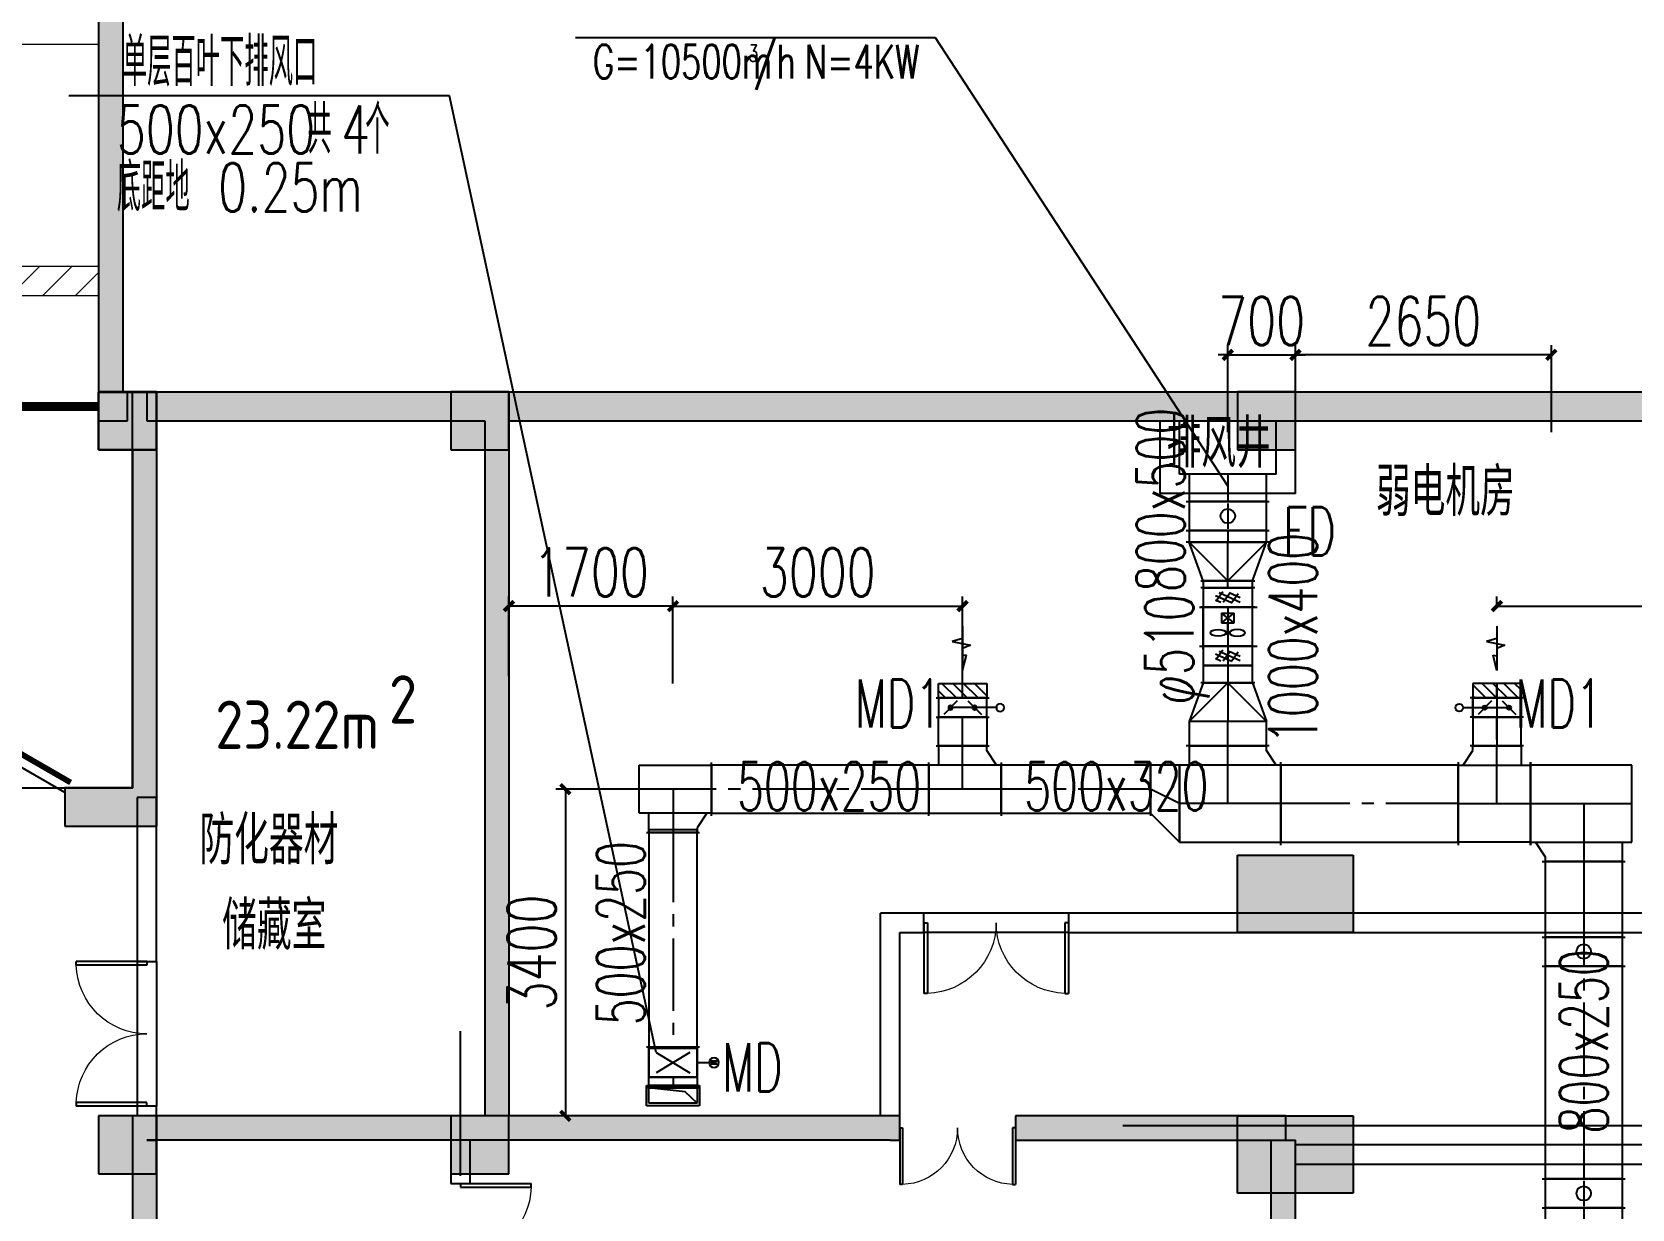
# Model space of a CAD drawing. Extents: x -70335 to 1144202, y 0 to 1100440.
# Drawn here: x 294651 to 311230, y 1000392 to 1012586 of the extents above; entities that cross this region are included whole.
import ezdxf
from ezdxf.enums import TextEntityAlignment as Align

# ---------------------------------------------------------------- set-up
doc = ezdxf.new("R2010")
doc.units = 0
doc.header["$LTSCALE"] = 1000
doc.linetypes.add('CENTER2', pattern=[1.125, 0.75, -0.125, 0.125, -0.125])
doc.linetypes.add('DASH', pattern=[0.35, 0.25, -0.1])
for name, color, linetype in [('1-标注', 2, 'Continuous'), ('2-房间名称', 7, 'Continuous'), ('3-建筑', 7, 'Continuous'), ('3-淡显', 8, 'Continuous'), ('DUCT-加压送风中心线', 5, 'CENTER2'), ('DUCT-加压送风法兰', 2, 'Continuous'), ('DUCT-加压送风管', 1, 'Continuous'), ('DUCT-加压送风管立管', 1, 'Continuous'), ('DUCT-加压送风管端线', 2, 'Continuous'), ('DUCT-加压送风阀门', 7, 'Continuous'), ('DUCT-排烟中心线', 5, 'CENTER2'), ('DUCT-排烟标注', 3, 'Continuous'), ('DUCT-排烟法兰', 4, 'Continuous'), ('DUCT-排烟管', 1, 'Continuous'), ('DUCT-排烟管端线', 4, 'Continuous'), ('DUCT-排烟阀门', 7, 'Continuous'), ('PUB_HATCH', 8, 'Continuous'), ('公用-影线', 8, 'Continuous'), ('建筑-墙体', 2, 'Continuous'), ('建筑-柱子', 2, 'Continuous'), ('暖-风口', 2, 'Continuous'), ('标注-', 4, 'Continuous'), ('风管阀件', 7, 'Continuous')]:
    doc.layers.add(name, color=color, linetype=linetype)
doc.layers.add('3-深度淡显', color=252, linetype='Continuous', lineweight=0)
doc.layers.add('阀门标注', color=6, linetype='Continuous', lineweight=0)
doc.styles.get("Standard").update_dxf_attribs({"font": 'gbenor.shx', "bigfont": 'gbcbig.shx'})
doc.styles.add('XP-BZ', font='simplex.shx', dxfattribs={"width": 0.65, "bigfont": 'gbcbig.shx'})
doc.styles.add('设备标注', font='simplex.shx', dxfattribs={"width": 0.7, "bigfont": 'gbcbig.shx'})
doc.dimstyles.new('sm150', dxfattribs={"dimtxt": 500, "dimasz": 100, "dimexe": 100, "dimexo": 75, "dimgap": 100, "dimtad": 1, "dimdec": 0, "dimrnd": 10, "dimzin": 0, "dimdsep": 46, "dimtxsty": '设备标注', "dimblk": 'ARCHTICK', "dimcen": 0.09, "dimclrd": 4, "dimclre": 4, "dimclrt": 4, "dimadec": 0, "dimazin": 0, "dimtfac": 1, "dimtdec": 0, "dimtix": 1, "dimtmove": 2, "dimatfit": 3, "dimldrblk": 'ARCHTICK', "dimfxl": 800, "dimfxlon": 1, "dimtolj": 1, "dimtzin": 0, "dimarcsym": 0})

# ---------------------------------------------------------------- blocks, each defined once
blk = doc.blocks.new('_ArchTick')
at = {"color": 0, "linetype": 'ByBlock', "const_width": 0.4}
blk.add_lwpolyline([(-0.5, -0.5), (0.5, 0.5)], dxfattribs=at)
blk = doc.blocks.new('*D1225')
at = {"layer": '1-标注', "color": 4, "lineweight": -2, "transparency": 16777216}
for p, q in [((307042, 1008441), (307042, 1009341)), ((307742, 1008441), (307742, 1009341)), ((307042, 1009241), (306942, 1009241)), ((307042, 1009241), (307742, 1009241)), ((307742, 1009241), (307842, 1009241))]:
    blk.add_line(p, q, dxfattribs=at)
at = {"layer": 'Defpoints', "color": 0, "transparency": 16777216}
for p in [(307742, 1009241), (307742, 1008207), (307042, 1008007)]:
    blk.add_point(p, dxfattribs=at)
at = {"layer": '1-标注', "color": 4, "lineweight": -2, "transparency": 16777216, "xscale": 100, "yscale": 100, "zscale": 100}
blk.add_blockref('_ArchTick', (307042, 1009241), dxfattribs=at)
at = {"layer": '1-标注', "color": 4, "lineweight": -2, "transparency": 16777216, "xscale": 100, "yscale": 100, "zscale": 100, "rotation": 180}
blk.add_blockref('_ArchTick', (307742, 1009241), dxfattribs=at)
at = {"layer": '1-标注', "color": 4, "transparency": 16777216, "insert": (307392, 1009591), "char_height": 500, "attachment_point": 5, "style": '设备标注'}
blk.add_mtext('\\A1;700', dxfattribs=at)
blk = doc.blocks.new('*D1226')
at = {"layer": '1-标注', "color": 4, "lineweight": -2, "transparency": 16777216}
for p, q in [((307742, 1008441), (307742, 1009341)), ((310394, 1008441), (310394, 1009341)), ((310394, 1009241), (307742, 1009241))]:
    blk.add_line(p, q, dxfattribs=at)
at = {"layer": 'Defpoints', "color": 0, "transparency": 16777216}
for p in [(307742, 1009241), (307742, 1008333), (310394, 1003457, 3)]:
    blk.add_point(p, dxfattribs=at)
at = {"layer": '1-标注', "color": 4, "lineweight": -2, "transparency": 16777216, "xscale": 100, "yscale": 100, "zscale": 100, "rotation": 180}
blk.add_blockref('_ArchTick', (307742, 1009241), dxfattribs=at)
at = {"layer": '1-标注', "color": 4, "lineweight": -2, "transparency": 16777216, "xscale": 100, "yscale": 100, "zscale": 100}
blk.add_blockref('_ArchTick', (310394, 1009241), dxfattribs=at)
at = {"layer": '1-标注', "color": 4, "transparency": 16777216, "insert": (309068, 1009591), "char_height": 500, "attachment_point": 5, "style": '设备标注'}
blk.add_mtext('\\A1;2650', dxfattribs=at)
blk = doc.blocks.new('*D1235')
at = {"layer": '1-标注', "color": 4, "lineweight": -2, "transparency": 16777216}
for p, q in [((309830, 1006646), (309830, 1006738)), ((309830, 1006638), (314340, 1006638)), ((314340, 1005838), (314340, 1006738))]:
    blk.add_line(p, q, dxfattribs=at)
at = {"layer": 'Defpoints', "color": 0, "transparency": 16777216}
for p in [(314340, 1006638), (309830, 1006430, 3000), (314340, 1004992, 3)]:
    blk.add_point(p, dxfattribs=at)
at = {"layer": '1-标注', "color": 4, "lineweight": -2, "transparency": 16777216, "xscale": 100, "yscale": 100, "zscale": 100, "rotation": 180}
blk.add_blockref('_ArchTick', (309830, 1006638), dxfattribs=at)
at = {"layer": '1-标注', "color": 4, "lineweight": -2, "transparency": 16777216, "xscale": 100, "yscale": 100, "zscale": 100}
blk.add_blockref('_ArchTick', (314340, 1006638), dxfattribs=at)
at = {"layer": '1-标注', "color": 4, "transparency": 16777216, "insert": (312085, 1006988), "char_height": 500, "attachment_point": 5, "style": '设备标注'}
blk.add_mtext('\\A1;4510', dxfattribs=at)
blk = doc.blocks.new('00000589Body')
at = {"color": 0, "linetype": 'ByBlock', "lineweight": -2}
for p, q in [((250, 500), (-250, 500)), ((-250, -500), (-250, 500)), ((250, -500), (250, 500)), ((-250, -500), (250, -500))]:
    blk.add_line(p, q, dxfattribs=at)
at = {"color": 0, "linetype": 'ByBlock'}
for p, q in [((-125, -174), (120, 250)), ((-125, 26), (4, 250)), ((125, -93), (-125, 51)), ((145, 69), (-105, 213)), ((-53, -250), (125, 59)), ((96, -246), (-154, -102)), ((62, -250), (125, -141))]:
    blk.add_line(p, q, dxfattribs=at)
blk = doc.blocks.new('00000593Cent')
at = {"lineweight": -2}
blk.add_line((-218.75, 0), (218.75, 0), dxfattribs=at)
at = {"color": 0, "linetype": 'ByBlock', "lineweight": -2}
blk.add_circle((0, 0), 125, dxfattribs=at)
blk = doc.blocks.new('00000593Body')
at = {"color": 0, "linetype": 'ByBlock', "lineweight": -2}
for p, q in [((250, 500), (-250, 500)), ((-250, -500), (-250, 500)), ((250, -500), (250, 500)), ((-250, -500), (250, -500))]:
    blk.add_line(p, q, dxfattribs=at)
blk = doc.blocks.new('00000561Cent_UP')
at = {"color": 0, "linetype": 'ByBlock', "lineweight": -2}
blk.add_line((175, -175), (-175, 175), dxfattribs=at)
for radius in [55.4, 37.5, 26.8]:
    blk.add_circle((0, 0), radius, dxfattribs=at)
blk = doc.blocks.new('00000561Cent_DN')
at = {"color": 0, "linetype": 'ByBlock', "lineweight": -2}
blk.add_line((175, 175), (-175, -175), dxfattribs=at)
for radius in [55.4, 37.5, 26.8]:
    blk.add_circle((0, 0), radius, dxfattribs=at)
blk = doc.blocks.new('00000561Cent')
blk.add_line((0, 250), (0, -250))
blk = doc.blocks.new('00000561Body')
at = {"color": 0, "linetype": 'ByBlock', "lineweight": -2}
for p, q in [((-250, -500), (-250, 500)), ((250, 500), (-250, 500)), ((250, -500), (250, 500)), ((-250, -500), (250, -500))]:
    blk.add_line(p, q, dxfattribs=at)
blk.add_line((0, 500), (0, 0))
blk = doc.blocks.new('00000561Hand')
blk.add_line((0, 250), (0, 0))
at = {"color": 0, "linetype": 'ByBlock', "lineweight": -2}
blk.add_circle((0, 350), 100, dxfattribs=at)
blk = doc.blocks.new('00000574Body')
at = {"color": 0, "linetype": 'ByBlock', "lineweight": -2}
for p, q in [((-250, -500), (-250, 500)), ((250, 500), (-250, 500)), ((175, 350), (-175, -350)), ((250, -500), (250, 500)), ((-250, -500), (250, -500))]:
    blk.add_line(p, q, dxfattribs=at)
blk.add_line((175, -350), (-175, 350))
blk = doc.blocks.new('00000574Hand')
for p, q in [((-27, 414), (0, 286)), ((-27, 286), (-27, 414)), ((0, 286), (27, 414)), ((27, 414), (27, 286))]:
    blk.add_line(p, q)
at = {"color": 0, "linetype": 'ByBlock', "lineweight": -2}
blk.add_line((0, 0), (0, 250), dxfattribs=at)
blk.add_circle((0, 350), 100, dxfattribs=at)
blk = doc.blocks.new('*D1244')
at = {"layer": '1-标注', "color": 4, "lineweight": -2, "transparency": 16777216}
for p, q in [((301293, 1005838), (301293, 1006738)), ((301293, 1006638), (304293, 1006638)), ((304293, 1005838), (304293, 1006738))]:
    blk.add_line(p, q, dxfattribs=at)
at = {"layer": 'Defpoints', "color": 0, "transparency": 16777216}
for p in [(304293, 1006638), (304293, 1005339, 3), (301293, 1004058, 3)]:
    blk.add_point(p, dxfattribs=at)
at = {"layer": '1-标注', "color": 4, "lineweight": -2, "transparency": 16777216, "xscale": 100, "yscale": 100, "zscale": 100, "rotation": 180}
blk.add_blockref('_ArchTick', (301293, 1006638), dxfattribs=at)
at = {"layer": '1-标注', "color": 4, "lineweight": -2, "transparency": 16777216, "xscale": 100, "yscale": 100, "zscale": 100}
blk.add_blockref('_ArchTick', (304293, 1006638), dxfattribs=at)
at = {"layer": '1-标注', "color": 4, "transparency": 16777216, "insert": (302793, 1006988), "char_height": 500, "attachment_point": 5, "style": '设备标注'}
blk.add_mtext('\\A1;3000', dxfattribs=at)
blk = doc.blocks.new('*D1245')
at = {"layer": '1-标注', "color": 4, "lineweight": -2, "transparency": 16777216}
for p, q in [((299592, 1005913), (299592, 1006738)), ((301293, 1006638), (299592, 1006638)), ((301293, 1005913), (301293, 1006738))]:
    blk.add_line(p, q, dxfattribs=at)
at = {"layer": 'Defpoints', "color": 0, "transparency": 16777216}
for p in [(299592, 1006638), (299592, 1005838), (301293, 1005838)]:
    blk.add_point(p, dxfattribs=at)
at = {"layer": '1-标注', "color": 4, "lineweight": -2, "transparency": 16777216, "xscale": 100, "yscale": 100, "zscale": 100, "rotation": 180}
blk.add_blockref('_ArchTick', (299592, 1006638), dxfattribs=at)
at = {"layer": '1-标注', "color": 4, "lineweight": -2, "transparency": 16777216, "xscale": 100, "yscale": 100, "zscale": 100}
blk.add_blockref('_ArchTick', (301293, 1006638), dxfattribs=at)
at = {"layer": '1-标注', "color": 4, "transparency": 16777216, "insert": (300443, 1006988), "char_height": 500, "attachment_point": 5, "style": '设备标注'}
blk.add_mtext('\\A1;1700', dxfattribs=at)
blk = doc.blocks.new('*D1247')
at = {"layer": '1-标注', "color": 4, "lineweight": -2, "transparency": 16777216}
for p, q in [((300978, 1004742), (300078, 1004742)), ((300178, 1004742), (300178, 1001357)), ((300978, 1001357), (300078, 1001357))]:
    blk.add_line(p, q, dxfattribs=at)
at = {"layer": 'Defpoints', "color": 0, "transparency": 16777216}
for p in [(302331, 1004742, 3), (300178, 1001357), (302642, 1001357)]:
    blk.add_point(p, dxfattribs=at)
at = {"layer": '1-标注', "color": 4, "lineweight": -2, "transparency": 16777216, "xscale": 100, "yscale": 100, "zscale": 100}
for p, rotation in [((300178, 1004742), 90), ((300178, 1001357), 270)]:
    blk.add_blockref('_ArchTick', p, dxfattribs=dict(at, rotation=rotation))
at = {"layer": '1-标注', "color": 4, "transparency": 16777216, "insert": (299828, 1003049), "char_height": 500, "attachment_point": 5, "rotation": 90, "style": '设备标注'}
blk.add_mtext('\\A1;3400', dxfattribs=at)
blk = doc.blocks.new('_FZH')
blk.add_lwpolyline([(-0.5, -0.5), (0.5, -0.5), (0.5, 0.5), (-0.5, 0.5)], close=True)
at = {"layer": 'PUB_HATCH'}
blk.add_solid([(-0.5, -0.5), (0.5, -0.5), (-0.5, 0.5), (0.5, 0.5)], dxfattribs=at)
blk = doc.blocks.new('A$C10362422')
h = blk.add_hatch()
h.set_pattern_fill('ANSI31', color=256, scale=150, angle=90)
h.set_pattern_definition([(135, (-3252770.88, -12604415.4), (-168.3798023, -168.3798023), [])])
h.paths.add_polyline_path([(12573, 4926), (12573, 4626), (7773, 4626), (7773, 4926)])
at = {"layer": '公用-影线'}
blk.add_hatch(color=256, dxfattribs=at).paths.add_polyline_path([(7523, 3626), (7773, 3626), (7773, 8676), (7523, 8676)])
blk.add_line((7773, 7226), (12573, 7226))
blk.add_lwpolyline([(12573, 4926), (12573, 4626), (7773, 4626), (7773, 4926)], close=True)
at = {"layer": '建筑-墙体'}
for p, q in [((7523, 9376), (7523, 3626)), ((7773, 8426), (7773, 3626))]:
    blk.add_line(p, q, dxfattribs=at)
at = {"layer": '建筑-柱子', "xscale": 600, "yscale": 600, "zscale": 600, "rotation": 90}
blk.add_blockref('_FZH', (7473, 3326), dxfattribs=at)
blk = doc.blocks.new('$DorLib2D$00000002')
for p, q in [((-0.5, 0), (-0.5, 0.4875)), ((-0.475, 0.4875), (-0.5, 0.4875)), ((-0.475, 0), (-0.475, 0.4875)), ((0.475, 0), (0.475, 0.4875)), ((0.475, 0.4875), (0.5, 0.4875)), ((0.5, 0), (0.5, 0.4875)), ((-0.5, 0), (-0.475, 0)), ((0.5, 0), (0.475, 0))]:
    blk.add_line(p, q)
at = {"lineweight": 13}
for centre, start, end in [((-0.4875, 0), 0, 88.53072), ((0.4875, 0), 91.46928, 180)]:
    blk.add_arc(centre, 0.4875, start, end, dxfattribs=at)
blk = doc.blocks.new('$DorLib2D$00000207')
at = {"color": 0}
for p, q in [((-0.5, 0.0313), (-0.067, 0.2813)), ((0.5, 0.0313), (0.067, 0.2813))]:
    blk.add_line(p, q, dxfattribs=at)
at = {"color": 0, "const_width": 0.0125}
for points in [[(-0.5125, 0.0529), (-0.0795, 0.3029)], [(0.5125, 0.0529), (0.0795, 0.3029)]]:
    blk.add_lwpolyline(points, dxfattribs=at)
blk = doc.blocks.new('$DorLib2D$00000213')
at = {"color": 0, "linetype": 'DASH', "const_width": 0.02}
blk.add_lwpolyline([(0.5, 0), (-0.5, 0)], dxfattribs=at)

msp = doc.modelspace()

# ---------------------------------------------------------------- hatches: boundary and pattern name
at = {"layer": '3-淡显'}
h = msp.add_hatch(color=256, dxfattribs=at)
h.dxf.hatch_style = 1
h.paths.add_polyline_path([(295941.7, 1008856.6), (295341.7, 1008856.6), (295341.7, 1008256.6), (295941.7, 1008256.6)])
for points in [[(295641.7, 1008856.6), (295341.7, 1008856.6), (295341.7, 1008556.6), (295641.7, 1008556.6)], [(295841.7, 1008556.6), (299341.7, 1008556.6), (299466.7, 1008656.6), (299466.7, 1008856.6), (295841.7, 1008856.6)], [(299466.7, 1008656.6), (299591.7, 1008556.6), (306441.7, 1008556.6), (306441.7, 1008856.6), (299466.7, 1008856.6)], [(306441.7, 1008856.6), (306441.7, 1008556.6), (307641.7, 1008556.6), (307641.7, 1008856.6)], [(307641.7, 1008856.6), (307641.7, 1008556.6), (320891.7, 1008556.6), (321016.7, 1008656.6), (321016.7, 1008856.6)], [(299466.7, 1008656.6), (299341.7, 1008556.6), (299341.7, 1001356.6), (299466.7, 1001273.3), (299591.7, 1001356.6), (299591.7, 1008556.6)], [(295691.7, 1008256.6), (295691.7, 1004756.6), (295941.7, 1004356.6), (295941.7, 1008256.6)], [(295691.7, 1004756.6), (294991.7, 1004756.6), (294991.7, 1004356.6), (295941.7, 1004356.6)], [(295841.7, 1001106.6), (295841.7, 1001356.6), (295691.7, 1001356.6), (295941.7, 1001106.6)], [(295941.7, 1001106.6), (295691.7, 1001356.6), (295691.7, 994656.6), (295858.4, 994690), (295941.7, 994856.6)], [(299091.7, 1001106.6), (299091.7, 1001356.6), (295841.7, 1001356.6), (295841.7, 1001106.6)], [(299466.7, 1001273.3), (299341.7, 1001356.6), (299091.7, 1001356.6), (299091.7, 1001106.6), (299466.7, 1001106.6)], [(303541.7, 1001106.6), (303541.7, 1001356.6), (299591.7, 1001356.6), (299466.7, 1001273.3), (299466.7, 1001106.6)], [(303541.7, 1001106.6), (303641.7, 1001106.6), (303641.7, 1001356.6), (303541.7, 1001356.6)], [(307641.7, 1001356.6), (304841.7, 1001356.6), (304841.7, 1001106.6), (307641.7, 1001106.6)], [(307491.7, 1000956.6), (307741.7, 1000956.6), (307741.7, 1001106.6), (307491.7, 1001106.6)], [(307616.7, 997981.6), (307741.7, 998106.6), (307741.7, 1000956.6), (307491.7, 1000956.6), (307491.7, 998106.6)]]:
    msp.add_hatch(color=256, dxfattribs=at).paths.add_polyline_path(points)
h = msp.add_hatch(color=256, dxfattribs=at)
h.dxf.hatch_style = 1
h.paths.add_polyline_path([(299591.7, 1008856.6), (298991.7, 1008856.6), (298991.7, 1008256.6), (299591.7, 1008256.6)])
h = msp.add_hatch(color=256, dxfattribs=at)
h.dxf.hatch_style = 1
h.paths.add_polyline_path([(307741.7, 1008856.6), (307141.7, 1008856.6), (307141.7, 1008256.6), (307741.7, 1008256.6)])
h = msp.add_hatch(color=256, dxfattribs=at)
h.dxf.hatch_style = 1
h.paths.add_polyline_path([(307141.7, 1004056.7), (307141.7, 1003256.7), (308341.7, 1003256.7), (308341.7, 1004056.7)])
h = msp.add_hatch(color=256, dxfattribs=at)
h.dxf.hatch_style = 1
h.paths.add_polyline_path([(295941.7, 1001356.6), (295341.7, 1001356.6), (295341.7, 1000756.6), (295941.7, 1000756.6)])
h = msp.add_hatch(color=256, dxfattribs=at)
h.dxf.hatch_style = 1
h.paths.add_polyline_path([(299591.7, 1001356.6), (298991.7, 1001356.6), (298991.7, 1000756.6), (299591.7, 1000756.6)])
h = msp.add_hatch(color=256, dxfattribs=at)
h.dxf.hatch_style = 1
h.paths.add_polyline_path([(307141.7, 1001356.6), (307141.7, 1000556.6), (308341.7, 1000556.6), (308341.7, 1001356.6)])
at = {"layer": '暖-风口'}
h = msp.add_hatch(dxfattribs=at)
h.set_pattern_fill('ANSI31', color=256, scale=50, angle=630, style=0)
h.set_pattern_definition([(315, (27380698.46, 39580838.99), (56.12660076, 56.12660076), [])])
h.paths.add_polyline_path([(304543.3, 1005837.1), (304543.3, 1005686.6), (304043.3, 1005686.7), (304043.3, 1005837)])
h.paths.add_polyline_path([(304398.3, 1005837), (304543.3, 1005836.6), (304531.8, 1005837)])
h = msp.add_hatch(dxfattribs=at)
h.set_pattern_fill('ANSI31', color=256, scale=50, angle=630, style=0)
h.set_pattern_definition([(315, (27370018.51, 39580838.99), (56.12660076, 56.12660076), [])])
h.paths.add_polyline_path([(309579.6, 1005837.1), (309579.6, 1005686.6), (310079.6, 1005686.7), (310079.6, 1005837)])
h.paths.add_polyline_path([(309724.7, 1005837), (309579.6, 1005836.6), (309591.2, 1005837)])

# ---------------------------------------------------------------- linework, layer by layer
at = {"layer": '3-建筑'}
for p, q in [((295641.7, 1008856.6), (295341.7, 1008856.6)), ((295341.7, 1008856.6), (295341.7, 1008556.6)), ((295641.7, 1008556.6), (295641.7, 1008856.6)), ((295841.7, 1008856.6), (299466.7, 1008856.6)), ((295841.7, 1008856.6), (295841.7, 1008556.6)), ((299466.7, 1008856.6), (306441.7, 1008856.6)), ((306441.7, 1008856.6), (307641.7, 1008856.6)), ((307641.7, 1008856.6), (321016.7, 1008856.6)), ((295341.7, 1008556.6), (295641.7, 1008556.6)), ((295841.7, 1008556.6), (299341.7, 1008556.6)), ((299341.7, 1008556.6), (299341.7, 1001356.6)), ((299591.7, 1008556.6), (306441.7, 1008556.6)), ((299591.7, 1008556.6), (299591.7, 1001356.6)), ((306341.7, 1007806.6), (306341.7, 1008556.6)), ((306441.7, 1008556.6), (307641.7, 1008556.6)), ((306541.7, 1008006.6), (306541.7, 1008556.6)), ((307541.7, 1008006.6), (307541.7, 1008556.6)), ((307641.7, 1008556.6), (320891.7, 1008556.6)), ((307741.7, 1007806.6), (307741.7, 1008556.6)), ((295691.7, 1008256.6), (295691.7, 1004756.6)), ((295941.7, 1008256.6), (295691.7, 1008256.6)), ((295941.7, 1008256.6), (295941.7, 1004356.6)), ((307541.7, 1008006.6), (306541.7, 1008006.6)), ((307741.7, 1007806.6), (306341.7, 1007806.6)), ((295691.7, 1004756.6), (294991.7, 1004756.6)), ((294991.7, 1004756.6), (294991.7, 1004356.6)), ((295741.7, 1004656.6), (295741.7, 1002956.6)), ((295941.7, 1004656.6), (295741.7, 1004656.6)), ((295941.7, 1002956.6), (295941.7, 1004656.6)), ((294991.7, 1004356.6), (295941.7, 1004356.6)), ((303891.7, 1003456.6), (303441.7, 1003456.6)), ((303441.7, 1001356.6), (303441.7, 1003456.6)), ((303891.7, 1003256.6), (303891.7, 1003456.6)), ((305391.7, 1003456.6), (303891.7, 1003456.6)), ((318391.7, 1003456.6), (305391.7, 1003456.6)), ((305391.7, 1003456.6), (305391.7, 1003256.6)), ((303641.7, 1003256.6), (303891.7, 1003256.6)), ((303641.7, 1001356.6), (303641.7, 1003256.6)), ((305391.7, 1003256.6), (303891.7, 1003256.6)), ((305391.7, 1003256.6), (318391.7, 1003256.6)), ((295741.7, 1002956.6), (295741.7, 1001456.6)), ((295741.7, 1002956.6), (295941.7, 1002956.6)), ((295941.7, 1002956.6), (295941.7, 1001456.6)), ((299091.7, 1000734.9), (299091.7, 1002234.9)), ((295841.7, 1001356.6), (295691.7, 1001356.6)), ((295691.7, 1001356.6), (295691.7, 994656.6)), ((295941.7, 1001456.6), (295741.7, 1001456.6)), ((295741.7, 1001456.6), (295741.7, 1001356.6)), ((299091.7, 1001356.6), (295841.7, 1001356.6)), ((295941.7, 1001356.6), (295941.7, 1001456.6)), ((299341.7, 1001356.6), (299091.7, 1001356.6)), ((303541.7, 1001356.6), (299591.7, 1001356.6)), ((303641.7, 1001356.6), (303541.7, 1001356.6)), ((303641.7, 1001106.6), (303641.7, 1001356.6)), ((307641.7, 1001356.6), (304841.7, 1001356.6)), ((304841.7, 1001356.6), (304841.7, 1001106.6)), ((307641.7, 1001106.6), (307641.7, 1001356.6)), ((305952.7, 1001256.6), (311852.7, 1001256.6)), ((295841.7, 1001106.6), (295941.7, 1001106.6)), ((299091.7, 1001106.6), (295841.7, 1001106.6)), ((295941.7, 1001106.6), (295941.7, 994856.6)), ((298991.7, 1001106.6), (298991.7, 1000656.6)), ((299466.7, 1001106.6), (299091.7, 1001106.6)), ((299191.7, 1000656.6), (299191.7, 1001106.6)), ((303541.7, 1001106.6), (299466.7, 1001106.6)), ((303541.7, 1001106.6), (303641.7, 1001106.6)), ((304841.7, 1001106.6), (307641.7, 1001106.6)), ((307491.7, 1000956.6), (307491.7, 1001106.6)), ((307491.7, 1001106.6), (307741.7, 1001106.6)), ((307741.7, 1000956.6), (307741.7, 1001106.6)), ((313141.7, 1001056.6), (307741.7, 1001056.6)), ((307491.7, 998106.6), (307491.7, 1000956.6)), ((307741.7, 998106.6), (307741.7, 1000956.6)), ((307741.7, 1000856.6), (313141.7, 1000856.6)), ((298991.7, 1000656.6), (299191.7, 1000656.6))]:
    msp.add_line(p, q, dxfattribs=at)
at = {"layer": '3-淡显'}
for p, q in [((295941.7, 1008856.6), (295341.7, 1008856.6)), ((295341.7, 1008856.6), (295341.7, 1008256.6)), ((295941.7, 1008256.6), (295941.7, 1008856.6)), ((299591.7, 1008856.6), (298991.7, 1008856.6)), ((298991.7, 1008856.6), (298991.7, 1008256.6)), ((299591.7, 1008256.6), (299591.7, 1008856.6)), ((307741.7, 1008856.6), (307141.7, 1008856.6)), ((307141.7, 1008856.6), (307141.7, 1008256.6)), ((307741.7, 1008256.6), (307741.7, 1008856.6)), ((295341.7, 1008256.6), (295941.7, 1008256.6)), ((298991.7, 1008256.6), (299591.7, 1008256.6)), ((307141.7, 1008256.6), (307741.7, 1008256.6)), ((307141.7, 1004056.7), (308341.7, 1004056.7)), ((307141.7, 1003256.7), (307141.7, 1004056.7)), ((308341.7, 1004056.7), (308341.7, 1003256.7)), ((308341.7, 1003256.7), (307141.7, 1003256.7)), ((295941.7, 1001356.6), (295341.7, 1001356.6)), ((295341.7, 1001356.6), (295341.7, 1000756.6)), ((295941.7, 1000756.6), (295941.7, 1001356.6)), ((299591.7, 1001356.6), (298991.7, 1001356.6)), ((298991.7, 1001356.6), (298991.7, 1000756.6)), ((299591.7, 1000756.6), (299591.7, 1001356.6)), ((307141.7, 1001356.6), (308341.7, 1001356.6)), ((307141.7, 1000556.6), (307141.7, 1001356.6)), ((308341.7, 1001356.6), (308341.7, 1000556.6)), ((295341.7, 1000756.6), (295941.7, 1000756.6)), ((298991.7, 1000756.6), (299591.7, 1000756.6)), ((308341.7, 1000556.6), (307141.7, 1000556.6))]:
    msp.add_line(p, q, dxfattribs=at)
msp.add_lwpolyline([(267491.7, 1008856.6), (281541.7, 1008856.6), (281541.7, 1008256.6), (281391.7, 1008256.6), (281391.7, 1004106.6), (283191.7, 1004106.6), (283191.7, 1004756.6), (285341.7, 1004756.6), (295691.7, 1004756.6), (295691.7, 1008856.6), (299591.7, 1008856.6), (299591.7, 1001356.6), (295941.7, 1001356.6), (295941.7, 994856.6)], dxfattribs=at)
at = {"layer": 'DUCT-加压送风中心线'}
for p, q in [((307041.7, 1008006.6), (307041.7, 1007721.9)), ((307041.7, 1007421.5), (307041.7, 1007301.9)), ((307041.7, 1006901.7), (307041.7, 1007301.7)), ((307041.7, 1006828.5), (307041.7, 1006901.5)), ((307041.7, 1006628.1), (307041.7, 1006023.8)), ((307041.7, 1006022.6), (307041.7, 1005844.2)), ((307041.7, 1005844), (307041.7, 1005444)), ((309829.6, 1005837), (309829.6, 1005191.9)), ((307041.7, 1005191.9), (307041.7, 1005444)), ((304293.3, 1004741.7, 3), (304293.3, 1005191.7, 3)), ((307041.7, 1004591.7), (307041.7, 1005191.7)), ((309829.6, 1004591.7), (309829.6, 1005191.7)), ((301293.3, 1004741.7), (300943.3, 1004741.7)), ((301693.3, 1004741.7), (301293.3, 1004741.7)), ((301293.3, 1004741.7), (301293.3, 1004291.7)), ((306241.3, 1004741.7), (301693.5, 1004741.7)), ((304293.3, 1004741.7, 3), (303943.3, 1004741.7, 3)), ((304693.3, 1004741.7, 3), (304293.3, 1004741.7, 3)), ((306541.5, 1004591.7), (306241.5, 1004741.7)), ((307041.7, 1004591.7), (306541.7, 1004591.7)), ((307591.7, 1004591.7), (307041.7, 1004591.7)), ((309429.4, 1004591.7), (307591.9, 1004591.7)), ((309429.6, 1004591.7), (309829.6, 1004591.7)), ((309829.6, 1004591.7), (310179.6, 1004591.7)), ((310179.6, 1004591.7), (310179.8, 1004591.7)), ((310179.6, 1004591.7), (310729.6, 1004591.7)), ((310729.6, 1004591.7), (311229.6, 1004591.7)), ((310729.6, 1004591.7), (310729.6, 1003991.7)), ((301293.3, 1004320.2), (301293.3, 1002069.8)), ((310729.6, 1003991.7), (310729.8, 1002909.1)), ((310729.8, 1003656.5), (310729.8, 1000704.2)), ((310729.8, 1000403.8), (310729.8, 989280.8))]:
    msp.add_line(p, q, dxfattribs=at)
at = {"layer": 'DUCT-加压送风法兰'}
for p, q in [((306611.7, 1007721.8), (307471.7, 1007721.8)), ((306611.7, 1007421.6), (307471.7, 1007421.6)), ((307471.7, 1007301.8), (306611.7, 1007301.8)), ((306761.7, 1006901.6), (307321.7, 1006901.6)), ((306761.7, 1006901.6), (307321.7, 1006901.6)), ((307321.7, 1006828.4), (306761.7, 1006828.4)), ((307321.7, 1006628.2), (306761.7, 1006628.2)), ((307296.7, 1006628.2), (306786.7, 1006628.2)), ((307296.7, 1006023.7), (306786.7, 1006023.7)), ((307321.7, 1005844.1), (306761.7, 1005844.1)), ((304018.3, 1005191.8, 3), (304568.3, 1005191.8, 3)), ((307471.7, 1005191.8), (306611.7, 1005191.8)), ((310104.6, 1005191.8), (309554.6, 1005191.8)), ((301693.4, 1004466.7), (301693.4, 1005016.7)), ((303943.2, 1004466.7, 3), (303943.2, 1005016.7, 3)), ((304693.4, 1005016.7, 3), (304693.4, 1004466.7, 3)), ((306241.4, 1005016.7), (306241.4, 1004466.7)), ((307591.8, 1004161.7), (307591.8, 1005021.7)), ((309429.5, 1005021.7), (309429.5, 1004161.7)), ((310179.7, 1005021.7), (310179.7, 1004161.7)), ((310179.7, 1004161.7), (310179.7, 1005021.7)), ((301018.3, 1004291.6), (301568.3, 1004291.6)), ((310299.6, 1003991.8), (311159.6, 1003991.8)), ((310299.8, 1003209.4), (311159.8, 1003209.4)), ((310299.8, 1002909.2), (311159.8, 1002909.2)), ((301568.3, 1002069.7, 3), (301018.3, 1002069.7, 3)), ((301018.3, 1001462.3, 3), (301018.3, 1001672.3, 3)), ((301018.3, 1001672.3, 3), (301568.3, 1001672.3, 3)), ((301568.3, 1001672.3, 3), (301568.3, 1001462.3, 3)), ((301568.3, 1001462.3, 3), (301018.3, 1001462.3, 3)), ((310299.8, 1000704.1), (311159.8, 1000704.1)), ((310299.8, 1000403.9), (311159.8, 1000403.9))]:
    msp.add_line(p, q, dxfattribs=at)
at = {"layer": 'DUCT-加压送风管'}
for p, q in [((306641.7, 1008006.6), (306641.7, 1007721.9)), ((307441.7, 1008006.6), (306641.7, 1008006.6)), ((307441.7, 1007721.9), (307441.7, 1008006.6)), ((306641.7, 1007421.5), (306641.7, 1007301.9)), ((306786.7, 1006901.7), (306641.7, 1007301.7)), ((307041.7, 1006901.7), (306641.7, 1007301.7)), ((307041.7, 1006901.7), (307441.7, 1007301.7)), ((307296.7, 1006901.7), (307441.7, 1007301.7)), ((307441.7, 1007301.9), (307441.7, 1007421.5)), ((306786.7, 1006901.5), (306786.7, 1006828.5)), ((307296.7, 1006828.5), (307296.7, 1006901.5)), ((306786.7, 1006628.1), (306786.7, 1006023.8)), ((307296.7, 1006023.8), (307296.7, 1006628.1)), ((306786.7, 1006022.6), (306786.7, 1005844.2)), ((307296.7, 1005844.2), (307296.7, 1006022.6)), ((306786.7, 1005844), (306641.7, 1005444, 3)), ((307041.7, 1005844), (306641.7, 1005444, 3)), ((307041.7, 1005844), (307441.7, 1005444, 3)), ((307296.7, 1005844), (307441.7, 1005444, 3)), ((309579.6, 1005837), (309579.6, 1005191.9)), ((310079.6, 1005837), (309579.6, 1005837)), ((310079.6, 1005191.9), (310079.6, 1005837)), ((307441.7, 1005444), (306641.7, 1005444)), ((306641.7, 1005444), (306641.7, 1005191.9)), ((307441.7, 1005191.9), (307441.7, 1005444)), ((304043.3, 1005191.7, 3), (304043.3, 1004991.7, 3)), ((304543.3, 1005141.7, 3), (304543.3, 1005191.7, 3)), ((306641.7, 1005191.9), (307441.7, 1005191.9)), ((306641.7, 1005191.7), (306641.7, 1004991.7)), ((307441.7, 1005141.7), (307441.7, 1005191.7)), ((309579.6, 1005191.9), (310079.6, 1005191.9)), ((309579.6, 1005141.7), (309579.6, 1005191.7)), ((310079.6, 1005191.7), (310079.6, 1004991.7)), ((300943.3, 1004991.7), (301693.3, 1004991.7)), ((306241.3, 1004991.7), (301693.5, 1004991.7)), ((304043.3, 1004991.7, 3), (303943.3, 1004991.7, 3)), ((304643.3, 1004991.7, 3), (304043.3, 1004991.7, 3)), ((304643.3, 1004991.7, 3), (304543.3, 1005141.7, 3)), ((304693.3, 1004991.7, 3), (304643.3, 1004991.7, 3)), ((306541.5, 1004991.7), (306241.5, 1004991.7)), ((306641.7, 1004991.7), (306541.7, 1004991.7)), ((307541.7, 1004991.7), (306641.7, 1004991.7)), ((307541.7, 1004991.7), (307441.7, 1005141.7)), ((307591.7, 1004991.7), (307541.7, 1004991.7)), ((309429.4, 1004991.7), (307591.9, 1004991.7)), ((309429.6, 1004991.7), (309479.6, 1004991.7)), ((309479.6, 1004991.7), (309579.6, 1005141.7)), ((309479.6, 1004991.7), (310079.6, 1004991.7)), ((310079.6, 1004991.7), (310179.6, 1004991.7)), ((310179.8, 1004991.7), (310179.6, 1004991.7)), ((311229.6, 1004991.7), (310179.6, 1004991.7)), ((310179.8, 1004191.7), (310179.8, 1004991.7)), ((301043.3, 1004491.7), (300943.3, 1004491.7)), ((301043.3, 1004291.7), (301043.3, 1004491.7)), ((301643.3, 1004491.7), (301043.3, 1004491.7)), ((301643.3, 1004491.7), (301543.3, 1004341.7)), ((301693.3, 1004491.7), (301643.3, 1004491.7)), ((301693.5, 1004491.7), (306241.3, 1004491.7)), ((303943.3, 1004491.7, 3), (304693.3, 1004491.7, 3)), ((306541.5, 1004191.7), (306241.5, 1004491.7)), ((306541.5, 1004591.7), (306541.5, 1004591.7)), ((306541.5, 1004591.7), (306541.5, 1004591.7)), ((301043.3, 1004320.2), (301043.3, 1002069.8)), ((301543.3, 1004320.2), (301043.3, 1004320.2)), ((301543.3, 1004341.7), (301543.3, 1004291.7)), ((301543.3, 1002069.8), (301543.3, 1004320.2)), ((306541.7, 1004191.7), (307591.7, 1004191.7)), ((307591.9, 1004191.7), (309429.4, 1004191.7)), ((310179.6, 1004191.7), (309429.6, 1004191.7)), ((310179.6, 1004191.7), (310179.8, 1004191.7)), ((310179.6, 1004191.7), (310229.6, 1004191.7)), ((310229.6, 1004191.7), (310329.6, 1004041.7)), ((310229.6, 1004191.7), (311129.6, 1004191.7)), ((311129.6, 1003991.7), (311129.6, 1004191.7)), ((311129.6, 1004191.7), (311229.6, 1004191.7)), ((310329.6, 1004041.7), (310329.6, 1003991.7)), ((311129.6, 1003991.8), (310329.6, 1003991.6)), ((310329.6, 1003991.6), (310329.8, 1002909)), ((311129.8, 1002909.2), (311129.6, 1003991.8)), ((310329.8, 1003656.5), (310329.8, 1000704.2)), ((311129.8, 1000704.2), (311129.8, 1003656.5)), ((310329.8, 1002909), (311129.8, 1002909.2)), ((311129.8, 1002909.1), (310329.8, 1002909.1)), ((301043.3, 1002069.8), (301543.3, 1002069.8)), ((310329.8, 1000403.8), (310329.8, 989280.8)), ((311129.8, 1000403.8), (310329.8, 1000403.8)), ((311129.8, 989280.8), (311129.8, 1000403.8))]:
    msp.add_line(p, q, dxfattribs=at)
at = {"layer": 'DUCT-加压送风管立管'}
for p, q in [((301043.3, 1001487.3, 3), (301043.3, 1001647.3, 3)), ((301043.3, 1001647.3, 3), (301543.3, 1001647.3, 3)), ((301543.3, 1001647.3, 3), (301543.3, 1001487.3, 3)), ((301543.3, 1001487.3, 3), (301043.3, 1001487.3, 3))]:
    msp.add_line(p, q, dxfattribs=at)
at = {"layer": 'DUCT-加压送风管端线'}
for p, q in [((306641.7, 1007721.9), (307441.7, 1007721.9)), ((307441.7, 1007721.7), (306641.7, 1007721.7)), ((307441.7, 1007421.7), (306641.7, 1007421.7)), ((307441.7, 1007421.5), (306641.7, 1007421.5)), ((306641.7, 1007301.9), (307441.7, 1007301.9)), ((307441.7, 1007301.7), (306641.7, 1007301.7)), ((306786.7, 1006901.7), (307296.7, 1006901.7)), ((307296.7, 1006901.5), (306786.7, 1006901.5)), ((306786.7, 1006828.5), (307296.7, 1006828.5)), ((307296.7, 1006828.3), (306786.7, 1006828.3)), ((307296.7, 1006628.3), (306786.7, 1006628.3)), ((307296.7, 1006628.1), (306786.7, 1006628.1)), ((307296.7, 1006222.6), (306786.7, 1006222.6)), ((306786.7, 1006023.8), (307296.7, 1006023.8)), ((307296.7, 1006022.6), (306786.7, 1006022.6)), ((307296.7, 1006022.6), (306786.7, 1006022.6)), ((306786.7, 1005844.2), (307296.7, 1005844.2)), ((307296.7, 1005844), (306786.7, 1005844)), ((304543.3, 1005191.7, 3), (304043.3, 1005191.7, 3)), ((307441.7, 1005191.7), (306641.7, 1005191.7)), ((309579.6, 1005191.7), (310079.6, 1005191.7)), ((300943.3, 1004491.7), (300943.3, 1004991.7)), ((301693.3, 1004991.7), (301693.3, 1004491.7)), ((301693.5, 1004991.7), (301693.5, 1004491.7)), ((303943.1, 1004991.7, 3), (303943.1, 1004491.7, 3)), ((303943.3, 1004991.7, 3), (303943.3, 1004491.7, 3)), ((304693.3, 1004491.7, 3), (304693.3, 1004991.7, 3)), ((304693.5, 1004491.7, 3), (304693.5, 1004991.7, 3)), ((306241.3, 1004491.7), (306241.3, 1004991.7)), ((306241.5, 1004991.7), (306241.5, 1004491.7)), ((306541.5, 1004191.7), (306541.5, 1004991.7)), ((306541.7, 1004991.7), (306541.7, 1004191.7)), ((307591.7, 1004191.7), (307591.7, 1004991.7)), ((307591.9, 1004991.7), (307591.9, 1004191.7)), ((309429.4, 1004191.7), (309429.4, 1004991.7)), ((309429.6, 1004191.7), (309429.6, 1004991.7)), ((310179.6, 1004991.7), (310179.6, 1004191.7)), ((310179.6, 1004991.7), (310179.6, 1004191.7)), ((310179.6, 1004991.7), (310179.6, 1004191.7)), ((311229.6, 1004191.7), (311229.6, 1004991.7)), ((301543.3, 1004291.7), (301043.3, 1004291.7)), ((310329.6, 1003991.7), (311129.6, 1003991.7)), ((310329.8, 1003209.5), (311129.8, 1003209.5)), ((311129.8, 1003209.3), (310329.8, 1003209.3)), ((311129.8, 1002909.3), (310329.8, 1002909.3)), ((301543.3, 1002069.8, 3), (301043.3, 1002069.8, 3)), ((301418.3, 1001607.3, 3), (301043.3, 1001647.3, 3)), ((301543.3, 1001487.3, 3), (301418.3, 1001607.3, 3)), ((310329.8, 1000704.2), (311129.8, 1000704.2)), ((311129.8, 1000704), (310329.8, 1000704)), ((311129.8, 1000404), (310329.8, 1000404))]:
    msp.add_line(p, q, dxfattribs=at)
at = {"layer": 'DUCT-排烟中心线'}
for p, q in [((304293.3, 1005686.4, 3), (304293.3, 1005837, 3)), ((309829.6, 1005686.4), (309829.6, 1005837)), ((304293.3, 1005191.9, 3), (304293.3, 1005486, 3)), ((309829.6, 1005256.9), (309829.6, 1005486)), ((301293.3, 1002058.3, 3), (301293.3, 1002069.6, 3)), ((301293.3, 1001758.3, 3), (301293.3, 1001672.3, 3)), ((301293.3, 1001647.3, 3), (301293.3, 1001646.1, 3))]:
    msp.add_line(p, q, dxfattribs=at)
at = {"layer": 'DUCT-排烟法兰'}
for p, q in [((304018.3, 1005686.3, 3), (304568.3, 1005686.3, 3)), ((310104.6, 1005686.3), (309554.6, 1005686.3)), ((304018.3, 1005486.1, 3), (304568.3, 1005486.1, 3)), ((310104.6, 1005486.1), (309554.6, 1005486.1)), ((301568.3, 1001646, 3), (301018.3, 1001646, 3))]:
    msp.add_line(p, q, dxfattribs=at)
at = {"layer": 'DUCT-排烟管'}
for p, q in [((306814.3, 1006627.5, -1297), (307294.3, 1006627.5, -1297)), ((304043.3, 1005686.4, 3), (304043.3, 1005837, 3)), ((304043.3, 1005837, 3), (304543.3, 1005837, 3)), ((304543.3, 1005837, 3), (304543.3, 1005686.4, 3)), ((310079.6, 1005837), (309579.6, 1005837)), ((309579.6, 1005837), (309579.6, 1005686.4)), ((310079.6, 1005686.4), (310079.6, 1005837)), ((304043.3, 1005686.2, 3), (304043.3, 1005486.2, 3)), ((304543.3, 1005486.2, 3), (304543.3, 1005686.2, 3)), ((309579.6, 1005486.2), (309579.6, 1005686.2)), ((310079.6, 1005686.2), (310079.6, 1005486.2)), ((304043.3, 1005191.9, 3), (304043.3, 1005486, 3)), ((304543.3, 1005486, 3), (304543.3, 1005191.9, 3)), ((309579.6, 1005486), (309579.6, 1005256.9)), ((310079.6, 1005256.9), (310079.6, 1005486)), ((301043.3, 1002058.3, 3), (301043.3, 1002069.6, 3)), ((301043.3, 1002058.3, 3), (301043.3, 1001758.3, 3)), ((301543.3, 1001758.3, 3), (301543.3, 1002058.3, 3)), ((301043.3, 1001672.3, 3), (301043.3, 1001758.3, 3)), ((301543.3, 1001672.3, 3), (301043.3, 1001672.3, 3)), ((301543.3, 1001758.3, 3), (301543.3, 1001672.3, 3)), ((301043.3, 1001646.1, 3), (301043.3, 1001647.3, 3)), ((301043.3, 1001647.3, 3), (301543.3, 1001647.3, 3)), ((301543.3, 1001647.3, 3), (301543.3, 1001646.1, 3))]:
    msp.add_line(p, q, dxfattribs=at)
at = {"layer": 'DUCT-排烟管端线'}
for p, q in [((304543.3, 1005686.4, 3), (304043.3, 1005686.4, 3)), ((304543.3, 1005686.2, 3), (304043.3, 1005686.2, 3)), ((309579.6, 1005686.4), (310079.6, 1005686.4)), ((309579.6, 1005686.2), (310079.6, 1005686.2)), ((304543.3, 1005486.2, 3), (304043.3, 1005486.2, 3)), ((304043.3, 1005486, 3), (304543.3, 1005486, 3)), ((309579.6, 1005486.2), (310079.6, 1005486.2)), ((310079.6, 1005486), (309579.6, 1005486)), ((304543.3, 1005191.9, 3), (304043.3, 1005191.9, 3)), ((301043.3, 1002069.6, 3), (301543.3, 1002069.6, 3)), ((301543.3, 1002058.3, 3), (301043.3, 1002058.3, 3)), ((301543.3, 1002058.3, 3), (301043.3, 1002058.3, 3)), ((301543.3, 1001758.3, 3), (301043.3, 1001758.3, 3)), ((301043.3, 1001758.3, 3), (301543.3, 1001758.3, 3)), ((301543.3, 1001646.1, 3), (301043.3, 1001646.1, 3))]:
    msp.add_line(p, q, dxfattribs=at)
at = {"layer": 'DUCT-排烟阀门'}
for p, q in [((306750.1, 1006627.5, 3), (307346.4, 1006627.5, 3)), ((306786.7, 1006193.7, 3), (306786.7, 1006627.5, 3)), ((307109.1, 1006463.2, -3355.2), (306974.8, 1006565, -3355.2)), ((306974.8, 1006463.2, -3355.2), (307109.1, 1006565, -3355.2)), ((306974.8, 1006565, -1255.2), (306974.8, 1006463.2, -1255.2)), ((306974.8, 1006565, -3355.2), (307109.1, 1006565, -3355.2)), ((307109.1, 1006463.2, -1255.2), (307109.1, 1006565, -1255.2)), ((307296.7, 1006193.7, 3), (307296.7, 1006627.5, 3)), ((306974.8, 1006463.2, -1255.2), (307109.1, 1006463.2, -1255.2)), ((307041.7, 1006379.1, -3355.2), (307041.6, 1006463.2, -1255.2)), ((306750.1, 1006222.6, 3), (307346.4, 1006222.6, 3))]:
    msp.add_line(p, q, dxfattribs=at)
msp.add_circle((307041.6, 1006361.5, -3355.2), 17.5, dxfattribs=at)
msp.add_ellipse((306942.2, 1006361.6, -3355.2), major_axis=(81.4, 0), ratio=0.4307628, dxfattribs=at)
at = {"layer": 'DUCT-排烟阀门', "extrusion": (0, 0, -1)}
msp.add_ellipse((307140, 1006361.6, -3355.2), major_axis=(-81.4, 0), ratio=0.4307628, dxfattribs=at)
at = {"layer": '标注-', "color": 2}
for p, q in [((304013.3, 1012524.6), (300282.1, 1012524.6)), ((307043.7, 1007877), (304013.3, 1012524.6)), ((298977.6, 1011926.4), (295031.8, 1011926.4)), ((301118.4, 1002013.4), (298977.6, 1011926.4))]:
    msp.add_line(p, q, dxfattribs=at)
at = {"layer": '风管阀件', "linetype": 'Continuous'}
for p, q in [((304293.8, 1006430.5, 3003), (304293.8, 1006202.7, 3003)), ((309829.6, 1006430.5, 3000), (309829.6, 1006202.7, 3000)), ((304293.8, 1006302.7, 6003), (304186.3, 1006270.6, 6003)), ((304186.3, 1006270.6, 6003), (304376.9, 1006232.9, 6003)), ((304376.9, 1006232.9, 6003), (304293.6, 1006198.4, 6003)), ((304293.6, 1006198.4, 6003), (304293.6, 1005970.6, 6003)), ((309829.6, 1006302.7, 6000), (309722.1, 1006270.6, 6000)), ((309722.1, 1006270.6, 6000), (309912.7, 1006232.9, 6000)), ((309829.5, 1006198.4, 6000), (309829.4, 1005970.6, 6000)), ((309912.7, 1006232.9, 6000), (309829.5, 1006198.4, 6000)), ((304332.5, 1006129.1, 6003), (304293.5, 1006122, 6003)), ((304293.6, 1005970.6, 6003), (304332.5, 1006129.1, 6003)), ((309790.4, 1006129.1, 6000), (309829.4, 1006122, 6000)), ((309829.4, 1005970.6, 6000), (309790.4, 1006129.1, 6000))]:
    msp.add_line(p, q, dxfattribs=at)

# ---------------------------------------------------------------- block references
at = {"layer": '3-建筑'}
for name, p, xscale, yscale, zscale, rotation in [('$DorLib2D$00000213', (292941.7, 1008706.6), -4800, 4800, 300, 180.0000000001458), ('$DorLib2D$00000207', (292591.7, 1004556.6), -4800, -4800, -4800, 180.0000082215213), ('$DorLib2D$00000002', (304641.7, 1003356.6), -1500, 1500, 200, 179.9999999946478), ('$DorLib2D$00000002', (295841.7, 1002206.6), 1500, -1500, 200, 269.9999999928532), ('$DorLib2D$00000002', (304241.7, 1001231.6), -1200, 1200, -1200, 180), ('$DorLib2D$00000002', (299091.7, 999906.6), 1500, -1500, 1500, 90)]:
    msp.add_blockref(name, p, dxfattribs=dict(at, xscale=xscale, yscale=yscale, zscale=zscale, rotation=rotation))
at = {"layer": '3-深度淡显', "xscale": -1}
msp.add_blockref('A$C10362422', (303114.6, 1005230.3), dxfattribs=at)
at = {"layer": 'DUCT-加压送风阀门'}
for name, p, xscale, yscale, rotation in [('00000593Body', (307041.7, 1007571.7, 3), 0.6, 0.8, 270), ('00000593Cent', (307041.7, 1007571.7, 3), 0.6, 0.6, 270), ('00000589Body', (307041.7, 1006728.3, 3), 0.4, 0.51, 270), ('00000589Body', (307041.7, 1006122.6, 3), 0.4, 0.51, 270), ('00000593Body', (310729.8, 1003059.3, 3), 0.6, 0.8, 270.0000000055994), ('00000593Cent', (310729.8, 1003059.3, 3), 0.6, 0.6, 270.0000000055994), ('00000593Body', (310729.8, 1000554, 3), 0.6, 0.8, 270.0000000055994), ('00000593Cent', (310729.8, 1000554, 3), 0.6, 0.6, 270.0000000055994)]:
    msp.add_blockref(name, p, dxfattribs=dict(at, xscale=xscale, yscale=yscale, rotation=rotation))
at = {"layer": 'DUCT-排烟阀门'}
for name, p, xscale, yscale, rotation in [('00000561Body', (304293.3, 1005586.2, 3), 0.4, 0.5, 269.9999999999998), ('00000561Cent_DN', (304168.3, 1005586.2, 3), -0.4, 0.4, 269.9999999999998), ('00000561Cent_UP', (304418.3, 1005586.2, 3), -0.4, 0.4, 269.9999999999998), ('00000561Body', (309829.6, 1005586.2), -0.4, 0.5, 90.00000000000017), ('00000561Cent_UP', (309704.6, 1005586.2), 0.4, 0.4, 90.00000000000017), ('00000561Cent_DN', (309954.6, 1005586.2), 0.4, 0.4, 90.00000000000017), ('00000561Cent', (304293.3, 1005586.2, 3), -0.4, 0.5, 269.9999999999998), ('00000561Hand', (304543.3, 1005586.2, 3), -0.4, 0.4, 269.9999999999998), ('00000561Hand', (309579.6, 1005586.2), 0.4, 0.4, 90.00000000000017), ('00000561Cent', (309829.6, 1005586.2), 0.4, 0.5, 90.00000000000017), ('00000574Body', (301293.3, 1001908.3, -247.1), -0.6, 0.5, 270.0000000009591), ('00000574Hand', (301543.3, 1001908.3, -247.1), -0.5, 0.5, 270.0000000009591)]:
    msp.add_blockref(name, p, dxfattribs=dict(at, xscale=xscale, yscale=yscale, rotation=rotation))

# ---------------------------------------------------------------- texts
at = {"layer": '2-房间名称'}
for s, p in [('排风井', (306407.4, 1008073.9)), ('弱电机房', (308575.9, 1007571.5)), ('2', (298350, 1005421.7)), ('23.22m', (296550, 1005159.2)), ('防化器材', (296386.2, 1003963.3)), ('储藏室', (296621.6, 1003079.1))]:
    msp.add_text(s, height=500, dxfattribs=at).set_placement(p)
at = {"layer": 'DUCT-排烟标注', "style": 'XP-BZ', "width": 0.65}
for s, p in [('800x500', (306597.3, 1006784.5, 400)), ('1000x400', (307967.6, 1005210.2, 400)), ('φ510', (306684.6, 1005618.6, 400)), ('500x250', (301002.5, 1002295.5, 400)), ('800x250', (310980.3, 1001174.5, 400))]:
    msp.add_text(s, height=500, rotation=90, dxfattribs=at).set_placement(p)
for s, p in [('500x250', (301956.1, 1004522.2, 403)), ('500x320', (304932.2, 1004522.2, 403))]:
    msp.add_text(s, height=500, dxfattribs=at).set_placement(p)
at = {"layer": '标注-', "color": 2, "style": '设备标注', "width": 0.7}
for s, height, p in [('单层百叶下排风口', 500, (295592.1, 1012026.4)), ('G=10500m', 350, (300463.3, 1012104.6)), ('3', 175, (302073.4, 1012279.6)), ('/h', 350, (302134.6, 1012104.6)), ('N=4KW', 350, (302659.6, 1012104.6)), ('500x250', 500, (295529.9, 1011326.4)), ('共', 500, (297504.9, 1011326.4)), ('4', 500, (297854.9, 1011326.4)), ('个', 500, (298104.9, 1011326.4)), ('底距地', 500, (295529.9, 1010726.4)), ('0.25m', 500, (296579.9, 1010726.4))]:
    msp.add_text(s, height=height, dxfattribs=at).set_placement(p)
at = {"layer": '阀门标注', "color": 6, "style": 'XP-BZ', "width": 0.65}
msp.add_text('FD', height=500, dxfattribs=at).set_placement((307616.4, 1007162.9, -5200))
for s, p in [('MD1', (303628, 1005628.8, 6003)), ('MD1', (310473.8, 1005628.8, 6000)), ('MD', (302114.1, 1001858.3, 3))]:
    msp.add_text(s, height=500, dxfattribs=at).set_placement(p, align=Align.MIDDLE)

# ---------------------------------------------------------------- dimensions: what is measured, and where the dimension line sits
at = {"layer": '1-标注'}
for base, p1, p2, picture, middle in [((307741.7, 1009241), (307041.7, 1008006.6), (307741.7, 1008206.6), '*D1225', (307391.7, 1009591)), ((307741.7, 1009241), (310394.1, 1003456.6, 3), (307741.7, 1008333.4), '*D1226', (309067.9, 1009591)), ((299591.7, 1006637.8), (301293.3, 1005837.8), (299591.7, 1005837.8), '*D1245', (300442.5, 1006987.8)), ((304293.3, 1006637.8), (301293.3, 1004057.5, 3), (304293.3, 1005338.9, 3), '*D1244', (302793.3, 1006987.8)), ((314339.6, 1006637.8), (309829.6, 1006430.5, 3000), (314339.6, 1004991.7, 3), '*D1235', (312084.6, 1006987.8))]:
    dim = msp.add_linear_dim(base=base, p1=p1, p2=p2, dimstyle='sm150', dxfattribs=at)
    dim.commit()
    dim.dimension.update_dxf_attribs({"geometry": picture, "text_midpoint": middle})
dim = msp.add_linear_dim(base=(300178, 1001356.6), p1=(302330.6, 1004741.7, 3), p2=(302641.7, 1001356.6), angle=90, text='3400', dimstyle='sm150', dxfattribs=at)
dim.commit()
dim.dimension.update_dxf_attribs({"geometry": '*D1247', "text_midpoint": (299828, 1003049.2)})

doc.saveas('drawing.dxf')
